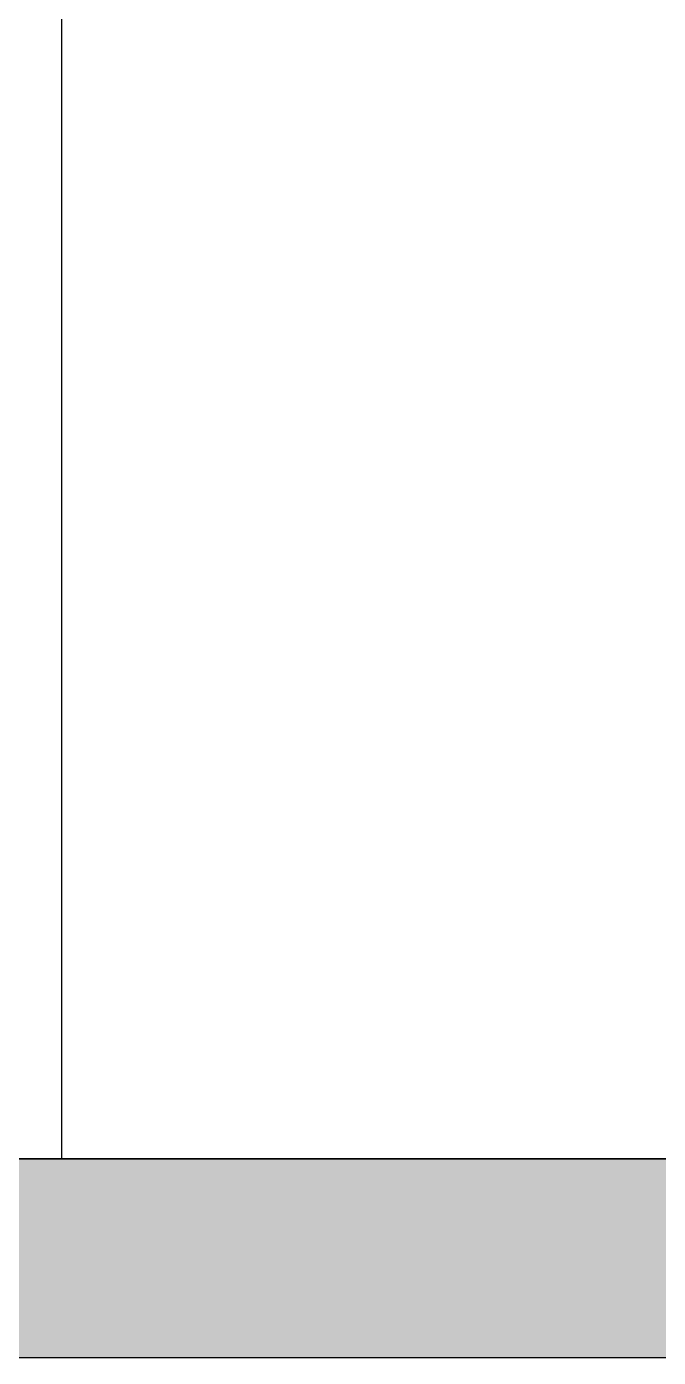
# Model space of a CAD drawing. Header units: millimetres. Extents: x 15433 to 243506, y 235846 to 321695.
# Drawn here: x 125635 to 131189, y 235846 to 247541 of the extents above; entities that cross this region are included whole.
import ezdxf

# ---------------------------------------------------------------- set-up
doc = ezdxf.new("R2010")
doc.units = ezdxf.units.MM
doc.layers.add('www.cad-blocks.net', color=7, linetype='Continuous')

# ---------------------------------------------------------------- blocks, each defined once
blk = doc.blocks.new('FORMAT')
at = {"layer": 'www.cad-blocks.net', "true_color": 0x546d8e}
h = blk.add_hatch(color=155, dxfattribs=at)
h.set_gradient(color1=(68, 68, 68), color2=(84, 109, 142), tint=1)
h.paths.add_polyline_path([(25502, 237591), (25502, 235846), (243506, 235846), (243506, 237591)])
at = {"layer": 'www.cad-blocks.net', "color": 155, "true_color": 0x546d8e}
for p, q in [((125941, 259236), (125941, 237591)), ((243506, 237591), (25502, 237591)), ((25502, 237591), (243506, 237591)), ((25502, 237591), (243506, 237591)), ((25502, 237591), (243506, 237591)), ((25502, 235846), (243506, 235846))]:
    blk.add_line(p, q, dxfattribs=at)

msp = doc.modelspace()

# ---------------------------------------------------------------- block references
at = {"layer": 'www.cad-blocks.net'}
msp.add_blockref('FORMAT', (0, 0), dxfattribs=at)

doc.saveas('drawing.dxf')
